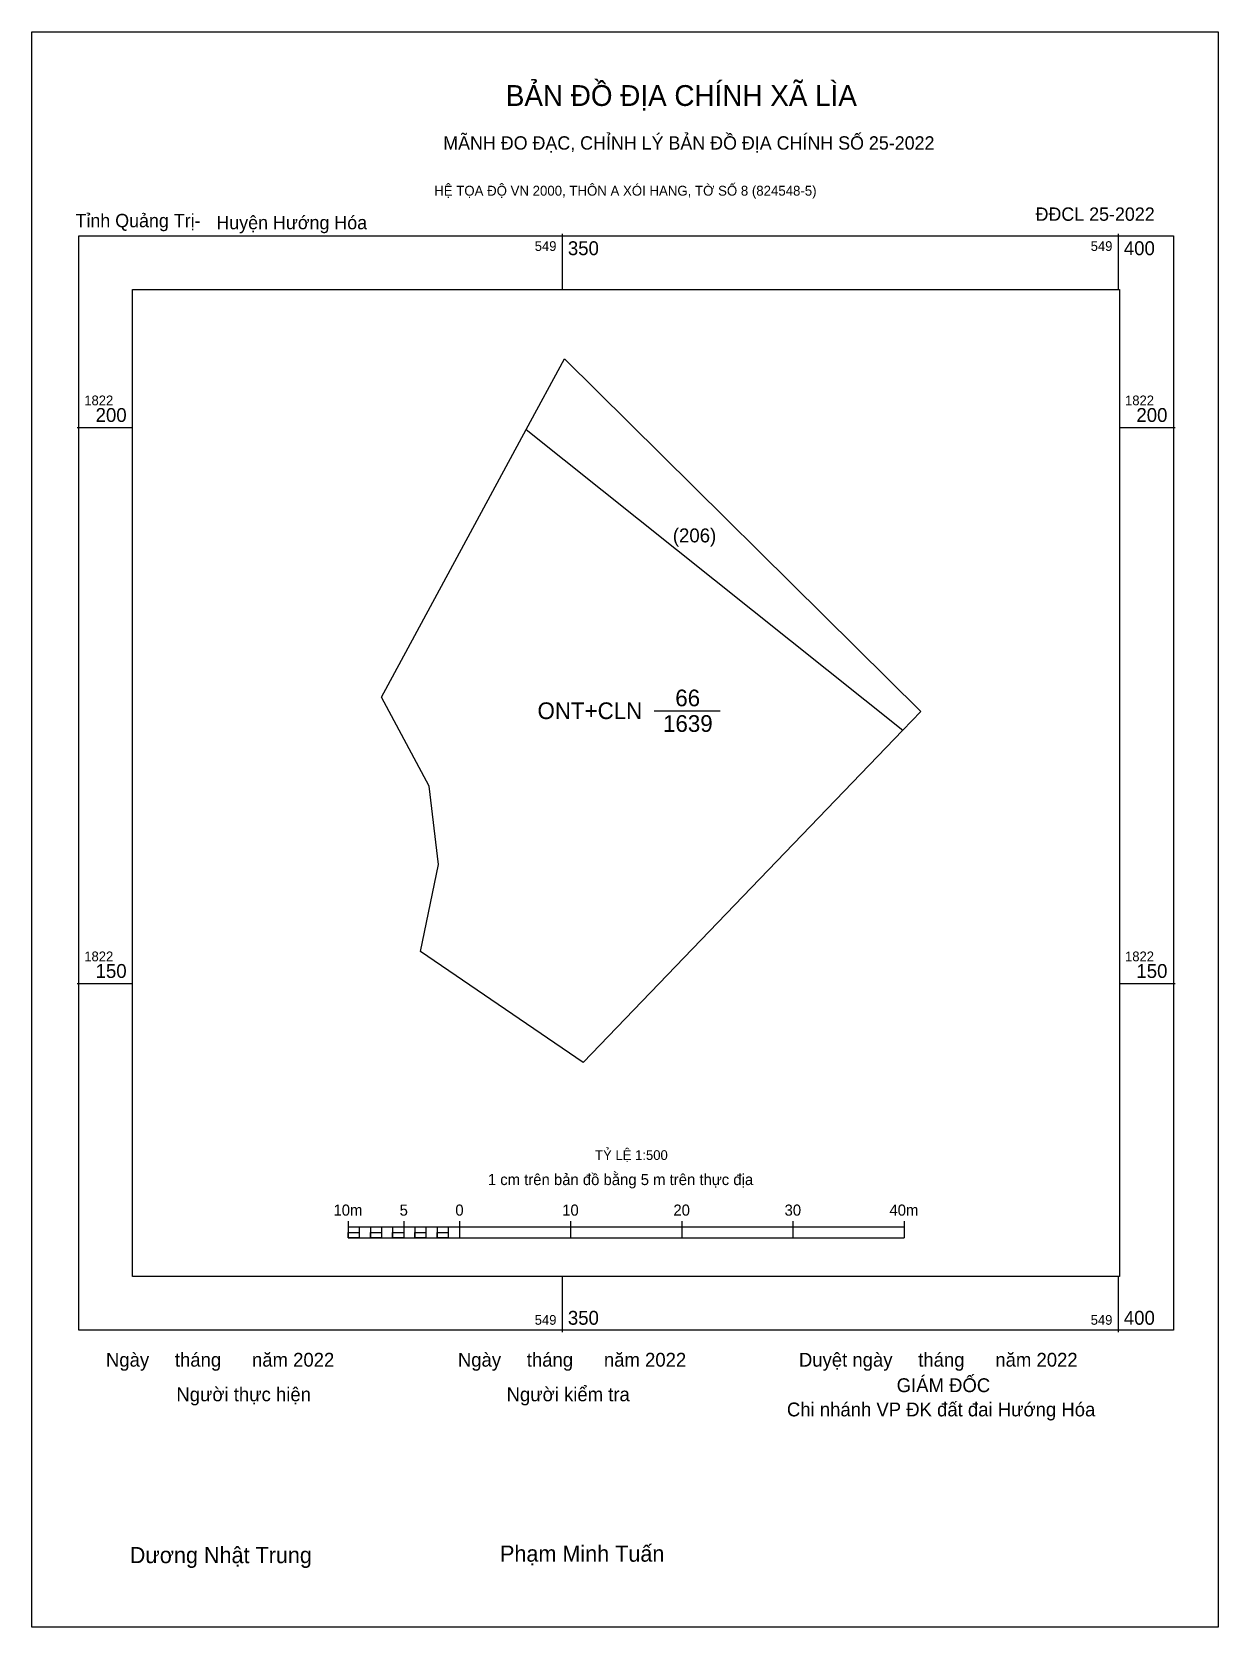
# Model space of a CAD drawing. Extents: x 549302 to 549409, y 1822092 to 1822236.
import ezdxf

# ---------------------------------------------------------------- set-up
doc = ezdxf.new("R2010")
doc.units = 0
for name, color, linetype in [('Level 10', 7, 'Continuous'), ('Level 13', 7, 'Continuous'), ('Level 15', 7, 'Continuous'), ('Level 27', 7, 'Continuous'), ('Level 29', 7, 'Continuous'), ('Level 50', 7, 'Continuous'), ('Level 6', 7, 'Continuous'), ('Level 62', 7, 'Continuous'), ('Level 63', 7, 'Continuous'), ('Level 9', 7, 'Continuous')]:
    doc.layers.add(name, color=color, linetype=linetype)

msp = doc.modelspace()

# ---------------------------------------------------------------- linework, layer by layer
at = {"layer": 'Level 10'}
msp.add_lwpolyline([(549337.25, 1822152.88), (549338.87, 1822160.69), (549338.03, 1822167.74), (549333.74, 1822175.75), (549346.75, 1822199.82), (549350.19, 1822206.18), (549382.23, 1822174.46), (549380.62, 1822172.79), (549351.89, 1822142.89)], close=True, dxfattribs=at)
at = {"layer": 'Level 15'}
msp.add_lwpolyline([(549302.3, 1822235.58), (549408.98, 1822235.58), (549408.98, 1822092.12), (549302.3, 1822092.12)], close=True, dxfattribs=at)
at = {"layer": 'Level 27'}
for p, q in [((549350.19, 1822206.18), (549350.19, 1822206.18)), ((549333.74, 1822175.75), (549333.74, 1822175.75)), ((549382.23, 1822174.46), (549382.23, 1822174.46)), ((549337.25, 1822152.88), (549337.25, 1822152.88)), ((549351.89, 1822142.89), (549351.88, 1822142.88))]:
    msp.add_line(p, q, dxfattribs=at)
at = {"layer": 'Level 29'}
msp.add_line((549358.27, 1822174.53), (549364.19, 1822174.53), dxfattribs=at)
at = {"layer": 'Level 50'}
msp.add_lwpolyline([(549346.75, 1822199.82), (549380.62, 1822172.79)], dxfattribs=at)
at = {"layer": 'Level 62'}
msp.add_lwpolyline([(549311.36, 1822212.41), (549400.11, 1822212.41), (549400.11, 1822123.65), (549311.36, 1822123.65)], close=True, dxfattribs=at)
at = {"layer": 'Level 63'}
for p, q in [((549350, 1822217.41), (549350, 1822212.41)), ((549400, 1822217.41), (549400, 1822212.41)), ((549306.36, 1822200), (549311.36, 1822200)), ((549400.11, 1822200), (549405.11, 1822200)), ((549306.36, 1822150), (549311.36, 1822150)), ((549400.11, 1822150), (549405.11, 1822150)), ((549330.74, 1822128.62), (549330.74, 1822127.12)), ((549330.74, 1822128.12), (549380.74, 1822128.12)), ((549331.74, 1822128.12), (549331.74, 1822127.12)), ((549332.74, 1822128.12), (549332.74, 1822127.12)), ((549333.74, 1822128.12), (549333.74, 1822127.12)), ((549334.74, 1822128.12), (549334.74, 1822127.12)), ((549335.74, 1822128.62), (549335.74, 1822127.12)), ((549335.74, 1822128.12), (549335.74, 1822127.12)), ((549336.74, 1822128.12), (549336.74, 1822127.12)), ((549337.74, 1822128.12), (549337.74, 1822127.12)), ((549338.74, 1822128.12), (549338.74, 1822127.12)), ((549339.74, 1822128.12), (549339.74, 1822127.12)), ((549340.74, 1822128.62), (549340.74, 1822127.12)), ((549340.74, 1822128.12), (549340.74, 1822127.12)), ((549350.74, 1822128.62), (549350.74, 1822127.12)), ((549360.74, 1822128.62), (549360.74, 1822127.12)), ((549370.74, 1822128.62), (549370.74, 1822127.12)), ((549380.74, 1822128.62), (549380.74, 1822127.12)), ((549330.74, 1822127.12), (549380.74, 1822127.12)), ((549350, 1822123.65), (549350, 1822118.65)), ((549400, 1822123.65), (549400, 1822118.65))]:
    msp.add_line(p, q, dxfattribs=at)
for points in [[(549306.51, 1822217.25), (549404.96, 1822217.25), (549404.96, 1822118.81), (549306.51, 1822118.81)], [(549330.74, 1822127.62), (549331.74, 1822127.62), (549331.74, 1822127.12), (549330.74, 1822127.12)], [(549330.74, 1822127.62), (549331.74, 1822127.62), (549331.74, 1822127.12), (549330.74, 1822127.12)], [(549332.74, 1822127.62), (549333.74, 1822127.62), (549333.74, 1822127.12), (549332.74, 1822127.12)], [(549334.74, 1822127.62), (549335.74, 1822127.62), (549335.74, 1822127.12), (549334.74, 1822127.12)], [(549336.74, 1822127.62), (549337.74, 1822127.62), (549337.74, 1822127.12), (549336.74, 1822127.12)], [(549338.74, 1822127.62), (549339.74, 1822127.62), (549339.74, 1822127.12), (549338.74, 1822127.12)]]:
    msp.add_lwpolyline(points, close=True, dxfattribs=at)

# ---------------------------------------------------------------- texts
at = {"layer": 'Level 13'}
for s, p in [('ONT+CLN', (549347.77, 1822173.78)), ('66', (549360.16, 1822174.93)), ('1639', (549359.06, 1822172.63))]:
    msp.add_text(s, height=1.5, dxfattribs=at).set_placement(p)
at = {"layer": 'Level 6'}
msp.add_text('TỶ LỆ 1:500', height=0.879, dxfattribs=at).set_placement((549352.95, 1822134.13))
at = {"layer": 'Level 63'}
for s, height, p in [('BẢN ĐỒ ĐỊA CHÍNH XÃ LÌA', 1.8718, (549344.92, 1822228.92)), ('MÃNH ĐO ĐẠC, CHỈNH LÝ BẢN ĐỒ ĐỊA CHÍNH SỐ 25-2022', 1.2011, (549339.29, 1822224.99)), ('HỆ TỌA ĐỘ VN 2000, THÔN A XÓI HANG, TỜ SỐ 8 (824548-5)', 0.8891, (549338.48, 1822220.85)), ('549', 0.875, (549347.52, 1822215.88)), ('350', 1.25, (549350.5, 1822215.5)), ('549', 0.875, (549397.52, 1822215.88)), ('400', 1.25, (549400.5, 1822215.5)), ('1822', 0.875, (549307.01, 1822202)), ('1822', 0.875, (549400.61, 1822202)), ('200', 1.25, (549308.03, 1822200.5)), ('200', 1.25, (549401.63, 1822200.5)), ('1822', 0.875, (549307.01, 1822152)), ('1822', 0.875, (549400.61, 1822152)), ('150', 1.25, (549308.03, 1822150.5)), ('150', 1.25, (549401.63, 1822150.5)), ('1 cm trên bản đồ bằng 5 m trên thực địa', 1, (549343.3, 1822131.87)), ('10m', 1, (549329.42, 1822129.12)), ('5', 1, (549335.37, 1822129.12)), ('0', 1, (549340.38, 1822129.12)), ('10', 1, (549349.99, 1822129.12)), ('20', 1, (549359.99, 1822129.12)), ('30', 1, (549369.99, 1822129.12)), ('40m', 1, (549379.42, 1822129.12)), ('549', 0.875, (549347.52, 1822119.31)), ('350', 1.25, (549350.5, 1822119.31)), ('549', 0.875, (549397.52, 1822119.31)), ('400', 1.25, (549400.5, 1822119.31)), ('Ngày     tháng      năm 2022', 1.2442, (549308.96, 1822115.54)), ('Ngày     tháng      năm 2022', 1.2442, (549340.61, 1822115.54)), ('Duyệt ngày     tháng      năm 2022', 1.2442, (549371.28, 1822115.54)), ('Người thực hiện', 1.2442, (549315.29, 1822112.43)), ('Người kiểm tra', 1.2442, (549344.99, 1822112.43)), ('GIÁM ĐỐC', 1.244, (549380.07, 1822113.25)), ('Chi nhánh VP ĐK đất đai Hướng Hóa', 1.2442, (549370.2, 1822111.07)), ('Dương Nhật Trung', 1.4512, (549311.1, 1822097.87)), ('Phạm Minh Tuấn', 1.4512, (549344.4, 1822098))]:
    msp.add_text(s, height=height, dxfattribs=at).set_placement(p)
at = {"layer": 'Level 9'}
for s, height, p in [('ĐĐCL 25-2022', 1.2011, (549392.56, 1822218.59)), ('Tỉnh Quảng Trị-', 1.2011, (549306.22, 1822218.01)), ('Huyện Hướng Hóa', 1.2011, (549318.89, 1822217.83)), ('(206)', 1.25, (549359.94, 1822189.67))]:
    msp.add_text(s, height=height, dxfattribs=at).set_placement(p)

doc.saveas('drawing.dxf')
